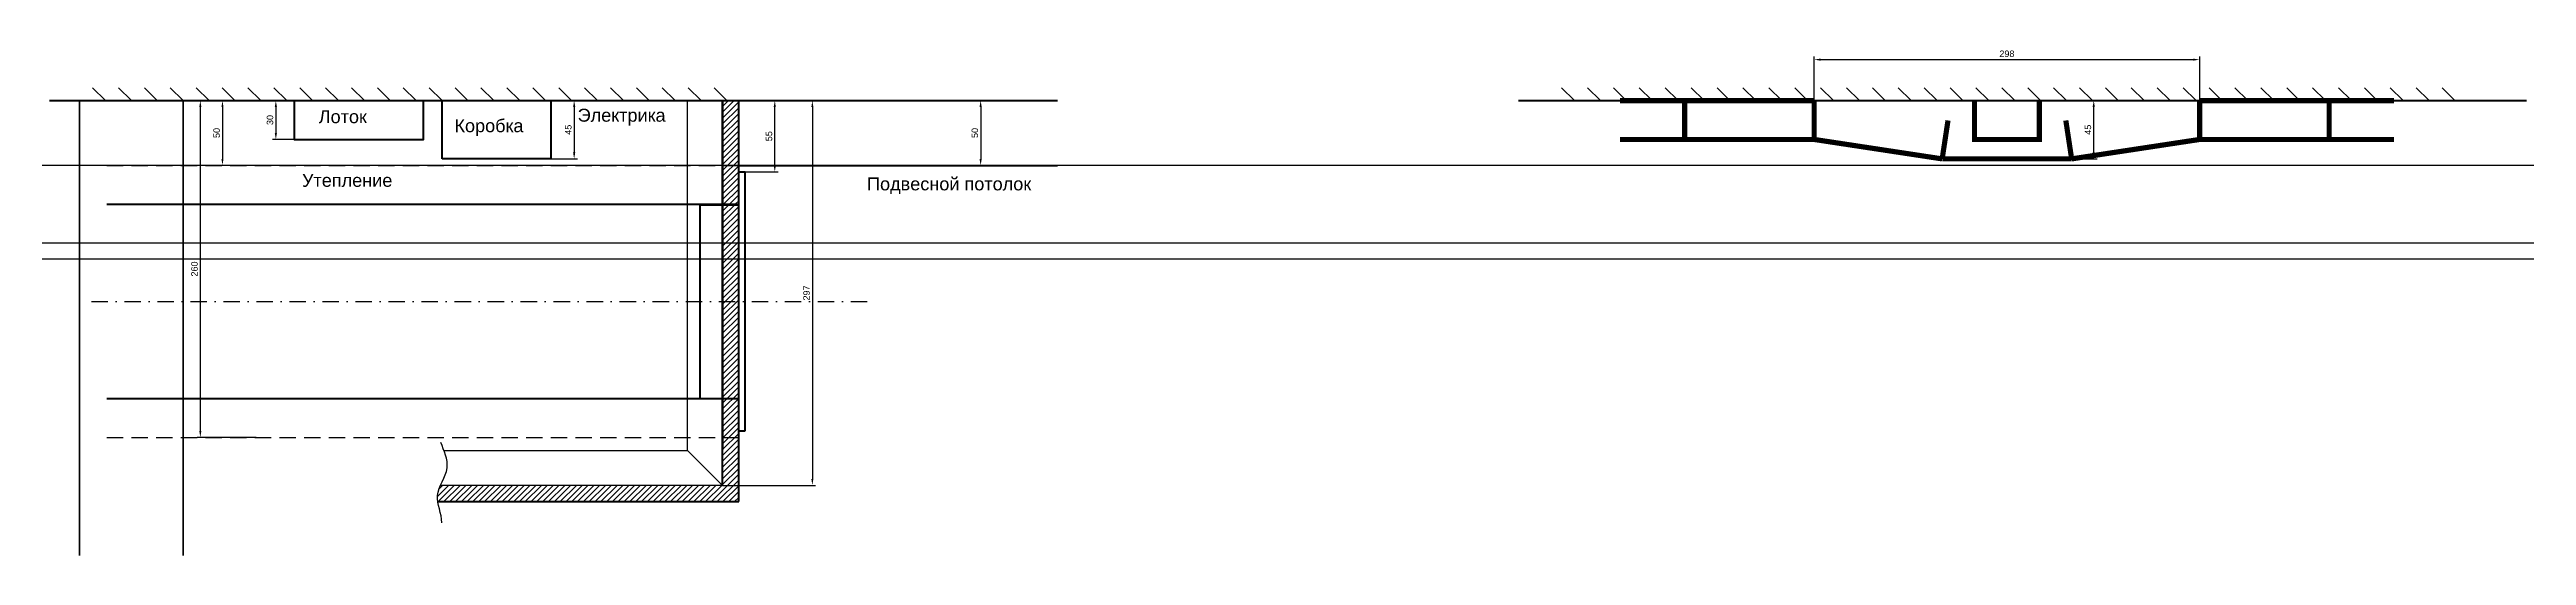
# Model space of a CAD drawing. Header units: millimetres. Extents: x -2730 to 1932, y -1098 to 281.
# Drawn here: x 19 to 1932, y -137 to 253 of the extents above; entities that cross this region are included whole.
import ezdxf

# ---------------------------------------------------------------- set-up
doc = ezdxf.new("R2010")
doc.units = ezdxf.units.MM
doc.linetypes.add('DASHDOT', pattern=[25.4, 12.7, -6.35, 0, -6.35])
doc.linetypes.add('DASHED', pattern=[19.05, 12.7, -6.35])
doc.styles.get("Standard").update_dxf_attribs({"font": 'arial.ttf'})
doc.dimstyles.new('ISO-25', dxfattribs={"dimtxt": 2.5, "dimasz": 2.5, "dimexe": 1.25, "dimexo": 0.625, "dimtad": 1, "dimtxsty": 'Standard', "dimcen": 2.5, "dimadec": 0, "dimazin": 0, "dimtfac": 1, "dimtmove": 0, "dimatfit": 3, "dimfxl": 1, "dimarcsym": 0})

# ---------------------------------------------------------------- blocks, each defined once
blk = doc.blocks.new('*D1')
at = {"color": 0, "lineweight": -2}
for p, q in [((166, 213.8), (150.3, 213.8)), ((152.8, 208.8), (152.8, 168.8)), ((166, 163.8), (150.3, 163.8))]:
    blk.add_line(p, q, dxfattribs=at)
at = {"color": 0}
for points in [[(153.6, 208.8), (152, 208.8), (152.8, 213.8)], [(152, 168.8), (153.6, 168.8), (152.8, 163.8)]]:
    blk.add_solid(points, dxfattribs=at)
at = {"layer": 'Defpoints', "color": 0}
for p in [(166, 213.8), (152.8, 163.8), (166, 163.8)]:
    blk.add_point(p, dxfattribs=at)
at = {"color": 0, "insert": (148.3, 188.8), "char_height": 5, "attachment_point": 5, "rotation": 90}
blk.add_mtext('50', dxfattribs=at)
blk = doc.blocks.new('*D2')
at = {"color": 0, "lineweight": -2}
for p, q in [((551.5, 213.8), (581.9, 213.8)), ((579.4, 163.8), (579.4, 208.8)), ((551.5, 158.8), (581.9, 158.8))]:
    blk.add_line(p, q, dxfattribs=at)
at = {"color": 0}
for points in [[(580.2, 208.8), (578.5, 208.8), (579.4, 213.8)], [(578.5, 163.8), (580.2, 163.8), (579.4, 158.8)]]:
    blk.add_solid(points, dxfattribs=at)
at = {"layer": 'Defpoints', "color": 0}
for p in [(551.5, 213.8), (579.4, 213.8), (551.5, 158.8)]:
    blk.add_point(p, dxfattribs=at)
at = {"color": 0, "insert": (574.9, 186.3), "char_height": 5, "attachment_point": 5, "rotation": 90}
blk.add_mtext('55', dxfattribs=at)
blk = doc.blocks.new('*D3')
at = {"color": 0, "lineweight": -2}
for p, q in [((406.4, 213.8), (426.9, 213.8)), ((424.4, 208.8), (424.4, 173.8)), ((406.4, 168.8), (426.9, 168.8))]:
    blk.add_line(p, q, dxfattribs=at)
at = {"color": 0}
for points in [[(425.3, 208.8), (423.6, 208.8), (424.4, 213.8)], [(423.6, 173.8), (425.3, 173.8), (424.4, 168.8)]]:
    blk.add_solid(points, dxfattribs=at)
at = {"layer": 'Defpoints', "color": 0}
for p in [(406.4, 213.8), (406.4, 168.8), (424.4, 168.8)]:
    blk.add_point(p, dxfattribs=at)
at = {"color": 0, "insert": (419.9, 191.3), "char_height": 5, "attachment_point": 5, "rotation": 90}
blk.add_mtext('45', dxfattribs=at)
blk = doc.blocks.new('*D5')
at = {"color": 0, "lineweight": -2}
for p, q in [((208.1, 213.8), (191.5, 213.8)), ((194, 208.8), (194, 188.8)), ((208.1, 183.8), (191.5, 183.8))]:
    blk.add_line(p, q, dxfattribs=at)
at = {"color": 0}
for points in [[(194.9, 208.8), (193.2, 208.8), (194, 213.8)], [(193.2, 188.8), (194.9, 188.8), (194, 183.8)]]:
    blk.add_solid(points, dxfattribs=at)
at = {"layer": 'Defpoints', "color": 0}
for p in [(208.1, 213.8), (194, 183.8), (208.1, 183.8)]:
    blk.add_point(p, dxfattribs=at)
at = {"color": 0, "insert": (189.5, 198.8), "char_height": 5, "attachment_point": 5, "rotation": 90}
blk.add_mtext('30', dxfattribs=at)
blk = doc.blocks.new('*D6')
at = {"color": 0, "lineweight": -2}
for p, q in [((797.6, 213.8), (735.9, 213.8)), ((738.4, 208.8), (738.4, 168.8)), ((797.6, 163.8), (735.9, 163.8))]:
    blk.add_line(p, q, dxfattribs=at)
at = {"color": 0}
for points in [[(739.2, 208.8), (737.5, 208.8), (738.4, 213.8)], [(737.5, 168.8), (739.2, 168.8), (738.4, 163.8)]]:
    blk.add_solid(points, dxfattribs=at)
at = {"layer": 'Defpoints', "color": 0}
for p in [(797.6, 213.8), (738.4, 163.8), (797.6, 163.8)]:
    blk.add_point(p, dxfattribs=at)
at = {"color": 0, "insert": (733.9, 188.8), "char_height": 5, "attachment_point": 5, "rotation": 90}
blk.add_mtext('50', dxfattribs=at)
blk = doc.blocks.new('*D10')
at = {"color": 0, "lineweight": -2}
for p, q in [((122.4, 213.8), (138.2, 213.8)), ((135.7, -41.2), (135.7, 208.8)), ((178.8, -46.2), (133.2, -46.2))]:
    blk.add_line(p, q, dxfattribs=at)
at = {"color": 0}
for points in [[(136.5, 208.8), (134.9, 208.8), (135.7, 213.8)], [(134.9, -41.2), (136.5, -41.2), (135.7, -46.2)]]:
    blk.add_solid(points, dxfattribs=at)
at = {"layer": 'Defpoints', "color": 0}
for p in [(122.4, 213.8), (135.7, 213.8), (178.8, -46.2)]:
    blk.add_point(p, dxfattribs=at)
at = {"color": 0, "insert": (131.2, 83.8), "char_height": 5, "attachment_point": 5, "rotation": 90}
blk.add_mtext('260', dxfattribs=at)
blk = doc.blocks.new('*D17')
at = {"color": 0, "lineweight": -2}
for p, q in [((1382.1, 213.8), (1382.1, 247.9)), ((1387.1, 245.4), (1674.9, 245.4)), ((1679.9, 213.8), (1679.9, 247.9))]:
    blk.add_line(p, q, dxfattribs=at)
at = {"color": 0}
for points in [[(1387.1, 246.2), (1387.1, 244.6), (1382.1, 245.4)], [(1674.9, 244.6), (1674.9, 246.2), (1679.9, 245.4)]]:
    blk.add_solid(points, dxfattribs=at)
at = {"layer": 'Defpoints', "color": 0}
for p in [(1679.9, 245.4), (1382.1, 213.8), (1679.9, 213.8)]:
    blk.add_point(p, dxfattribs=at)
at = {"color": 0, "insert": (1531, 249.9), "char_height": 5, "attachment_point": 5}
blk.add_mtext('298', dxfattribs=at)
blk = doc.blocks.new('*D18')
at = {"color": 0, "lineweight": -2}
for p, q in [((1531, 213.8), (1600.6, 213.8)), ((1598.1, 173.8), (1598.1, 208.8)), ((1531, 168.8), (1600.6, 168.8))]:
    blk.add_line(p, q, dxfattribs=at)
at = {"color": 0}
for points in [[(1598.9, 208.8), (1597.2, 208.8), (1598.1, 213.8)], [(1597.2, 173.8), (1598.9, 173.8), (1598.1, 168.8)]]:
    blk.add_solid(points, dxfattribs=at)
at = {"layer": 'Defpoints', "color": 0}
for p in [(1531, 213.8), (1598.1, 213.8), (1531, 168.8)]:
    blk.add_point(p, dxfattribs=at)
at = {"color": 0, "insert": (1593.6, 191.3), "char_height": 5, "attachment_point": 5, "rotation": 90}
blk.add_mtext('45', dxfattribs=at)
blk = doc.blocks.new('*D22')
at = {"color": 0, "lineweight": -2}
for p, q in [((539, 213.8), (610.9, 213.8)), ((608.4, 208.8), (608.4, -78.2)), ((539, -83.2), (610.9, -83.2))]:
    blk.add_line(p, q, dxfattribs=at)
at = {"color": 0}
for points in [[(609.2, 208.8), (607.6, 208.8), (608.4, 213.8)], [(607.6, -78.2), (609.2, -78.2), (608.4, -83.2)]]:
    blk.add_solid(points, dxfattribs=at)
at = {"layer": 'Defpoints', "color": 0}
for p in [(539, 213.8), (539, -83.2), (608.4, -83.2)]:
    blk.add_point(p, dxfattribs=at)
at = {"color": 0, "insert": (603.9, 65.3), "char_height": 5, "attachment_point": 5, "rotation": 90}
blk.add_mtext('297', dxfattribs=at)

msp = doc.modelspace()

# ---------------------------------------------------------------- hatches: boundary and pattern name
h = msp.add_hatch()
h.set_pattern_fill('ANSI31', color=252, style=0)
h.set_pattern_definition([(45, (82.777, 0), (-2.245064, 2.245064), [])])
edge = h.paths.add_edge_path()
edge.add_line((551.489, -95.707), (551.489, -46.207))
edge.add_line((551.489, -46.207), (538.989, -46.207))
edge.add_line((538.989, -46.207), (538.989, -83.207))
edge.add_line((538.989, -83.207), (321.218, -83.207))
edge.add_spline(control_points=[(321.218, -83.207), (320.067, -85.798), (318.56, -89.909), (318.82, -94.141), (319.052, -95.707)], knot_values=[16.46030535, 16.46030535, 16.46030535, 16.46030535, 24.75612949, 29.56813078, 29.56813078, 29.56813078, 29.56813078], degree=3, periodic=0)
edge.add_line((319.052, -95.707), (551.489, -95.707))
h.paths.add_polyline_path([(551.489, -46.207), (551.489, -16.207), (538.989, -16.207), (538.989, -46.207)])
h.paths.add_polyline_path([(551.489, -16.207), (551.489, 58.793), (538.989, 58.793), (538.989, -16.207)])
h.paths.add_polyline_path([(551.489, 58.793), (551.489, 91.293), (538.989, 91.293), (538.989, 58.793)])
h.paths.add_polyline_path([(551.489, 91.293), (551.489, 103.793), (538.989, 103.793), (538.989, 91.293)])
h.paths.add_polyline_path([(551.489, 103.793), (551.489, 133.423), (538.989, 133.423), (538.989, 103.793)])
h.paths.add_polyline_path([(551.489, 133.793), (551.489, 163.793), (538.989, 163.793), (538.989, 133.793)])
h.paths.add_polyline_path([(551.489, 163.793), (551.489, 213.793), (538.989, 213.793), (538.989, 163.793)])

# ---------------------------------------------------------------- linework, layer by layer
at = {"lineweight": 40}
for p, q in [((19.231, 213.793), (797.643, 213.793)), ((538.989, 213.793), (538.989, -55.467)), ((1153.878, 213.793), (1932.29, 213.793)), ((551.489, 163.793), (797.643, 163.793)), ((551.489, -41.207), (551.489, 158.793)), ((551.489, 158.793), (556.489, 158.793)), ((556.489, -41.207), (556.489, 158.793)), ((63.438, 133.793), (551.489, 133.793)), ((521.695, -15.837), (521.695, 133.423)), ((521.695, 133.423), (551.489, 133.423)), ((63.438, -16.207), (551.489, -16.207)), ((551.489, -41.207), (556.489, -41.207))]:
    msp.add_line(p, q, dxfattribs=at)
for p, q in [((52.458, 223.75), (62.415, 213.793)), ((72.458, 223.75), (82.415, 213.793)), ((92.458, 223.75), (102.415, 213.793)), ((112.458, 223.75), (122.415, 213.793)), ((132.458, 223.75), (142.415, 213.793)), ((152.458, 223.75), (162.415, 213.793)), ((172.458, 223.75), (182.415, 213.793)), ((192.458, 223.75), (202.415, 213.793)), ((212.458, 223.75), (222.415, 213.793)), ((232.458, 223.75), (242.415, 213.793)), ((252.458, 223.75), (262.415, 213.793)), ((272.458, 223.75), (282.415, 213.793)), ((292.458, 223.75), (302.415, 213.793)), ((312.458, 223.75), (322.415, 213.793)), ((332.458, 223.75), (342.415, 213.793)), ((352.458, 223.75), (362.415, 213.793)), ((372.458, 223.75), (382.415, 213.793)), ((392.458, 223.75), (402.415, 213.793)), ((412.458, 223.75), (422.415, 213.793)), ((432.458, 223.75), (442.415, 213.793)), ((452.458, 223.75), (462.415, 213.793)), ((472.458, 223.75), (482.415, 213.793)), ((492.458, 223.75), (502.415, 213.793)), ((512.458, 223.75), (522.415, 213.793)), ((532.458, 223.75), (542.415, 213.793)), ((1187.105, 223.75), (1197.062, 213.793)), ((1207.105, 223.75), (1217.062, 213.793)), ((1227.105, 223.75), (1237.062, 213.793)), ((1247.105, 223.75), (1257.062, 213.793)), ((1267.105, 223.75), (1277.062, 213.793)), ((1287.105, 223.75), (1297.062, 213.793)), ((1307.105, 223.75), (1317.062, 213.793)), ((1327.105, 223.75), (1337.062, 213.793)), ((1347.105, 223.75), (1357.062, 213.793)), ((1367.105, 223.75), (1377.062, 213.793)), ((1387.105, 223.75), (1397.062, 213.793)), ((1407.105, 223.75), (1417.062, 213.793)), ((1427.105, 223.75), (1437.062, 213.793)), ((1447.105, 223.75), (1457.062, 213.793)), ((1467.105, 223.75), (1477.062, 213.793)), ((1487.105, 223.75), (1497.062, 213.793)), ((1507.105, 223.75), (1517.062, 213.793)), ((1527.105, 223.75), (1537.062, 213.793)), ((1547.105, 223.75), (1557.062, 213.793)), ((1567.105, 223.75), (1577.062, 213.793)), ((1587.105, 223.75), (1597.062, 213.793)), ((1607.105, 223.75), (1617.062, 213.793)), ((1627.105, 223.75), (1637.062, 213.793)), ((1647.105, 223.75), (1657.062, 213.793)), ((1667.105, 223.75), (1677.062, 213.793)), ((1687.105, 223.75), (1697.062, 213.793)), ((1707.105, 223.75), (1717.062, 213.793)), ((1727.105, 223.75), (1737.062, 213.793)), ((1747.105, 223.75), (1757.062, 213.793)), ((1767.105, 223.75), (1777.062, 213.793)), ((1787.105, 223.75), (1797.062, 213.793)), ((1807.105, 223.75), (1817.062, 213.793)), ((1827.105, 223.75), (1837.062, 213.793)), ((1847.105, 223.75), (1857.062, 213.793)), ((1867.105, 223.75), (1877.062, 213.793))]:
    msp.add_line(p, q)
at = {"color": 252, "lineweight": 40}
for p, q in [((538.989, -83.207), (538.989, 213.793)), ((538.989, 213.793), (551.489, 213.793)), ((551.489, -95.707), (551.489, 213.793)), ((319.052, -95.707), (551.489, -95.707))]:
    msp.add_line(p, q, dxfattribs=at)
at = {"linetype": 'DASHED'}
for p, q in [((63.438, 163.793), (551.489, 163.793)), ((63.438, -46.207), (551.489, -46.207))]:
    msp.add_line(p, q, dxfattribs=at)
at = {"linetype": 'DASHDOT'}
msp.add_line((51.549, 58.793), (654.268, 58.793), dxfattribs=at)
at = {"color": 1}
msp.add_line((538.989, -83.207), (511.989, -56.207), dxfattribs=at)
for points in [[(42.415, 213.793), (42.415, -137.306), (42.415, -137.306), (42.415, 213.793)], [(122.415, 213.793), (122.415, -137.306), (122.415, -137.306), (122.415, 213.793)]]:
    msp.add_lwpolyline(points, close=True)
at = {"lineweight": 40}
msp.add_lwpolyline([(208.125, 213.793), (208.125, 183.793), (308.125, 183.793), (308.125, 213.793)], dxfattribs=at)
at = {"color": 1}
msp.add_lwpolyline([(323.85, -56.207), (511.989, -56.207), (511.989, 213.793), (538.989, 213.793), (538.989, -83.207), (321.218, -83.207)], dxfattribs=at)
at = {"lineweight": 40}
msp.add_lwpolyline([(322.415, 168.793), (322.415, 213.793), (406.415, 213.793), (406.415, 168.793)], close=True, dxfattribs=at)
for points in [[(1382.145, 213.793, 4, 4, 0), (1232.145, 213.793, 4, 4, 0)], [(1282.145, 213.793, 4, 4, 0), (1282.145, 183.793, 4, 4, 0)], [(1382.145, 213.793, 4, 4, 0), (1382.145, 183.793, 4, 4, 0)], [(1506.014, 213.793, 4, 4, 0), (1506.014, 183.793, 4, 4, 0), (1556.014, 183.793, 4, 4, 0), (1556.014, 213.793, 4, 4, 0)], [(1679.883, 213.793, 4, 4, 0), (1829.883, 213.793, 4, 4, 0)], [(1679.883, 213.793, 4, 4, 0), (1679.883, 183.793, 4, 4, 0)], [(1779.883, 213.793, 4, 4, 0), (1779.883, 183.793, 4, 4, 0)], [(1485.514, 198.453, 4, 4, 0), (1481.014, 168.793, 4, 4, 0)], [(1576.514, 198.453, 4, 4, 0), (1581.014, 168.793, 4, 4, 0)], [(1382.145, 183.793, 4, 4, 0), (1232.145, 183.793, 4, 4, 0)], [(1382.145, 183.793, 4, 4, 0), (1481.014, 168.793, 4, 4, 0)], [(1679.883, 183.793, 4, 4, 0), (1581.014, 168.793, 4, 4, 0)], [(1679.883, 183.793, 4, 4, 0), (1829.883, 183.793, 4, 4, 0)], [(1581.014, 168.793, 4, 4, 0), (1481.014, 168.793, 4, 4, 0)]]:
    msp.add_lwpolyline(points, format="xyseb")
at = {"start_tangent": (0, 1), "end_tangent": (-0.33173538, 0.94337248)}
msp.add_spline([(322.255, -112.051), (318.867, -91.05), (326.319, -69.711), (321.577, -50.065)], degree=3, dxfattribs=at)
at = {"layer": 'Defpoints', "color": 2}
for p in [(-1127.367, 163.793), (-1112.162, 103.793), (-1112.162, 91.293)]:
    msp.add_xline(p, (-1, 0), dxfattribs=at)

# ---------------------------------------------------------------- texts
for s, p in [('Лоток', (227.136, 196.384)), ('Коробка', (331.959, 189.404)), ('Электрика', (427.121, 197.501)), ('Утепление', (214.222, 147.246)), ('Подвесной потолок', (650.609, 144.503))]:
    msp.add_text(s, height=10).set_placement(p)

# ---------------------------------------------------------------- dimensions: what is measured, and where the dimension line sits
dim = msp.add_linear_dim(base=(1679.883, 245.395), p1=(1382.145, 213.793), p2=(1679.883, 213.793), dimstyle='ISO-25', override={"dimtxt": 5, "dimasz": 5, "dimexe": 2.5, "dimexo": 0, "dimgap": 2, "dimdec": 0})
dim.commit()
dim.dimension.update_dxf_attribs({"geometry": '*D17', "text_midpoint": (1531.014, 249.895)})
dim = msp.add_linear_dim(base=(135.696, 213.793), p1=(178.778, -46.207), p2=(122.415, 213.793), angle=90, dimstyle='ISO-25', override={"dimtxt": 5, "dimasz": 5, "dimexe": 2.5, "dimexo": 0, "dimgap": 2})
dim.commit()
dim.dimension.update_dxf_attribs({"geometry": '*D10', "text_midpoint": (135.696, 83.793), "dimtype": 160})
for base, p1, p2, override, picture, middle in [((152.786, 163.793), (165.969, 213.793), (165.969, 163.793), {"dimtxt": 5, "dimasz": 5, "dimexe": 2.5, "dimexo": 0, "dimgap": 2, "dimlfac": 1}, '*D1', (148.286, 188.793)), ((194.023, 183.793), (208.125, 213.793), (208.125, 183.793), {"dimtxt": 5, "dimasz": 5, "dimexe": 2.5, "dimexo": 0, "dimgap": 2}, '*D5', (189.523, 198.793)), ((424.422, 168.793), (406.415, 213.793), (406.415, 168.793), {"dimtxt": 5, "dimasz": 5, "dimexe": 2.5, "dimexo": 0, "dimgap": 2}, '*D3', (419.922, 191.293)), ((608.399, -83.207), (538.989, 213.793), (538.989, -83.207), {"dimtxt": 5, "dimasz": 5, "dimexe": 2.5, "dimexo": 0, "dimgap": 2}, '*D22', (603.899, 65.293)), ((579.379, 213.793), (551.489, 158.793), (551.489, 213.793), {"dimtxt": 5, "dimasz": 5, "dimexe": 2.5, "dimexo": 0, "dimgap": 2}, '*D2', (574.879, 186.293)), ((738.37, 163.793), (797.643, 213.793), (797.643, 163.793), {"dimtxt": 5, "dimasz": 5, "dimexe": 2.5, "dimexo": 0, "dimgap": 2}, '*D6', (733.87, 188.793)), ((1598.082, 213.793), (1531.014, 168.793), (1531.014, 213.793), {"dimtxt": 5, "dimasz": 5, "dimexe": 2.5, "dimexo": 0, "dimgap": 2, "dimdec": 0}, '*D18', (1593.582, 191.293))]:
    dim = msp.add_linear_dim(base=base, p1=p1, p2=p2, angle=90, dimstyle='ISO-25', override=override)
    dim.commit()
    dim.dimension.update_dxf_attribs({"geometry": picture, "text_midpoint": middle})

doc.saveas('drawing.dxf')
